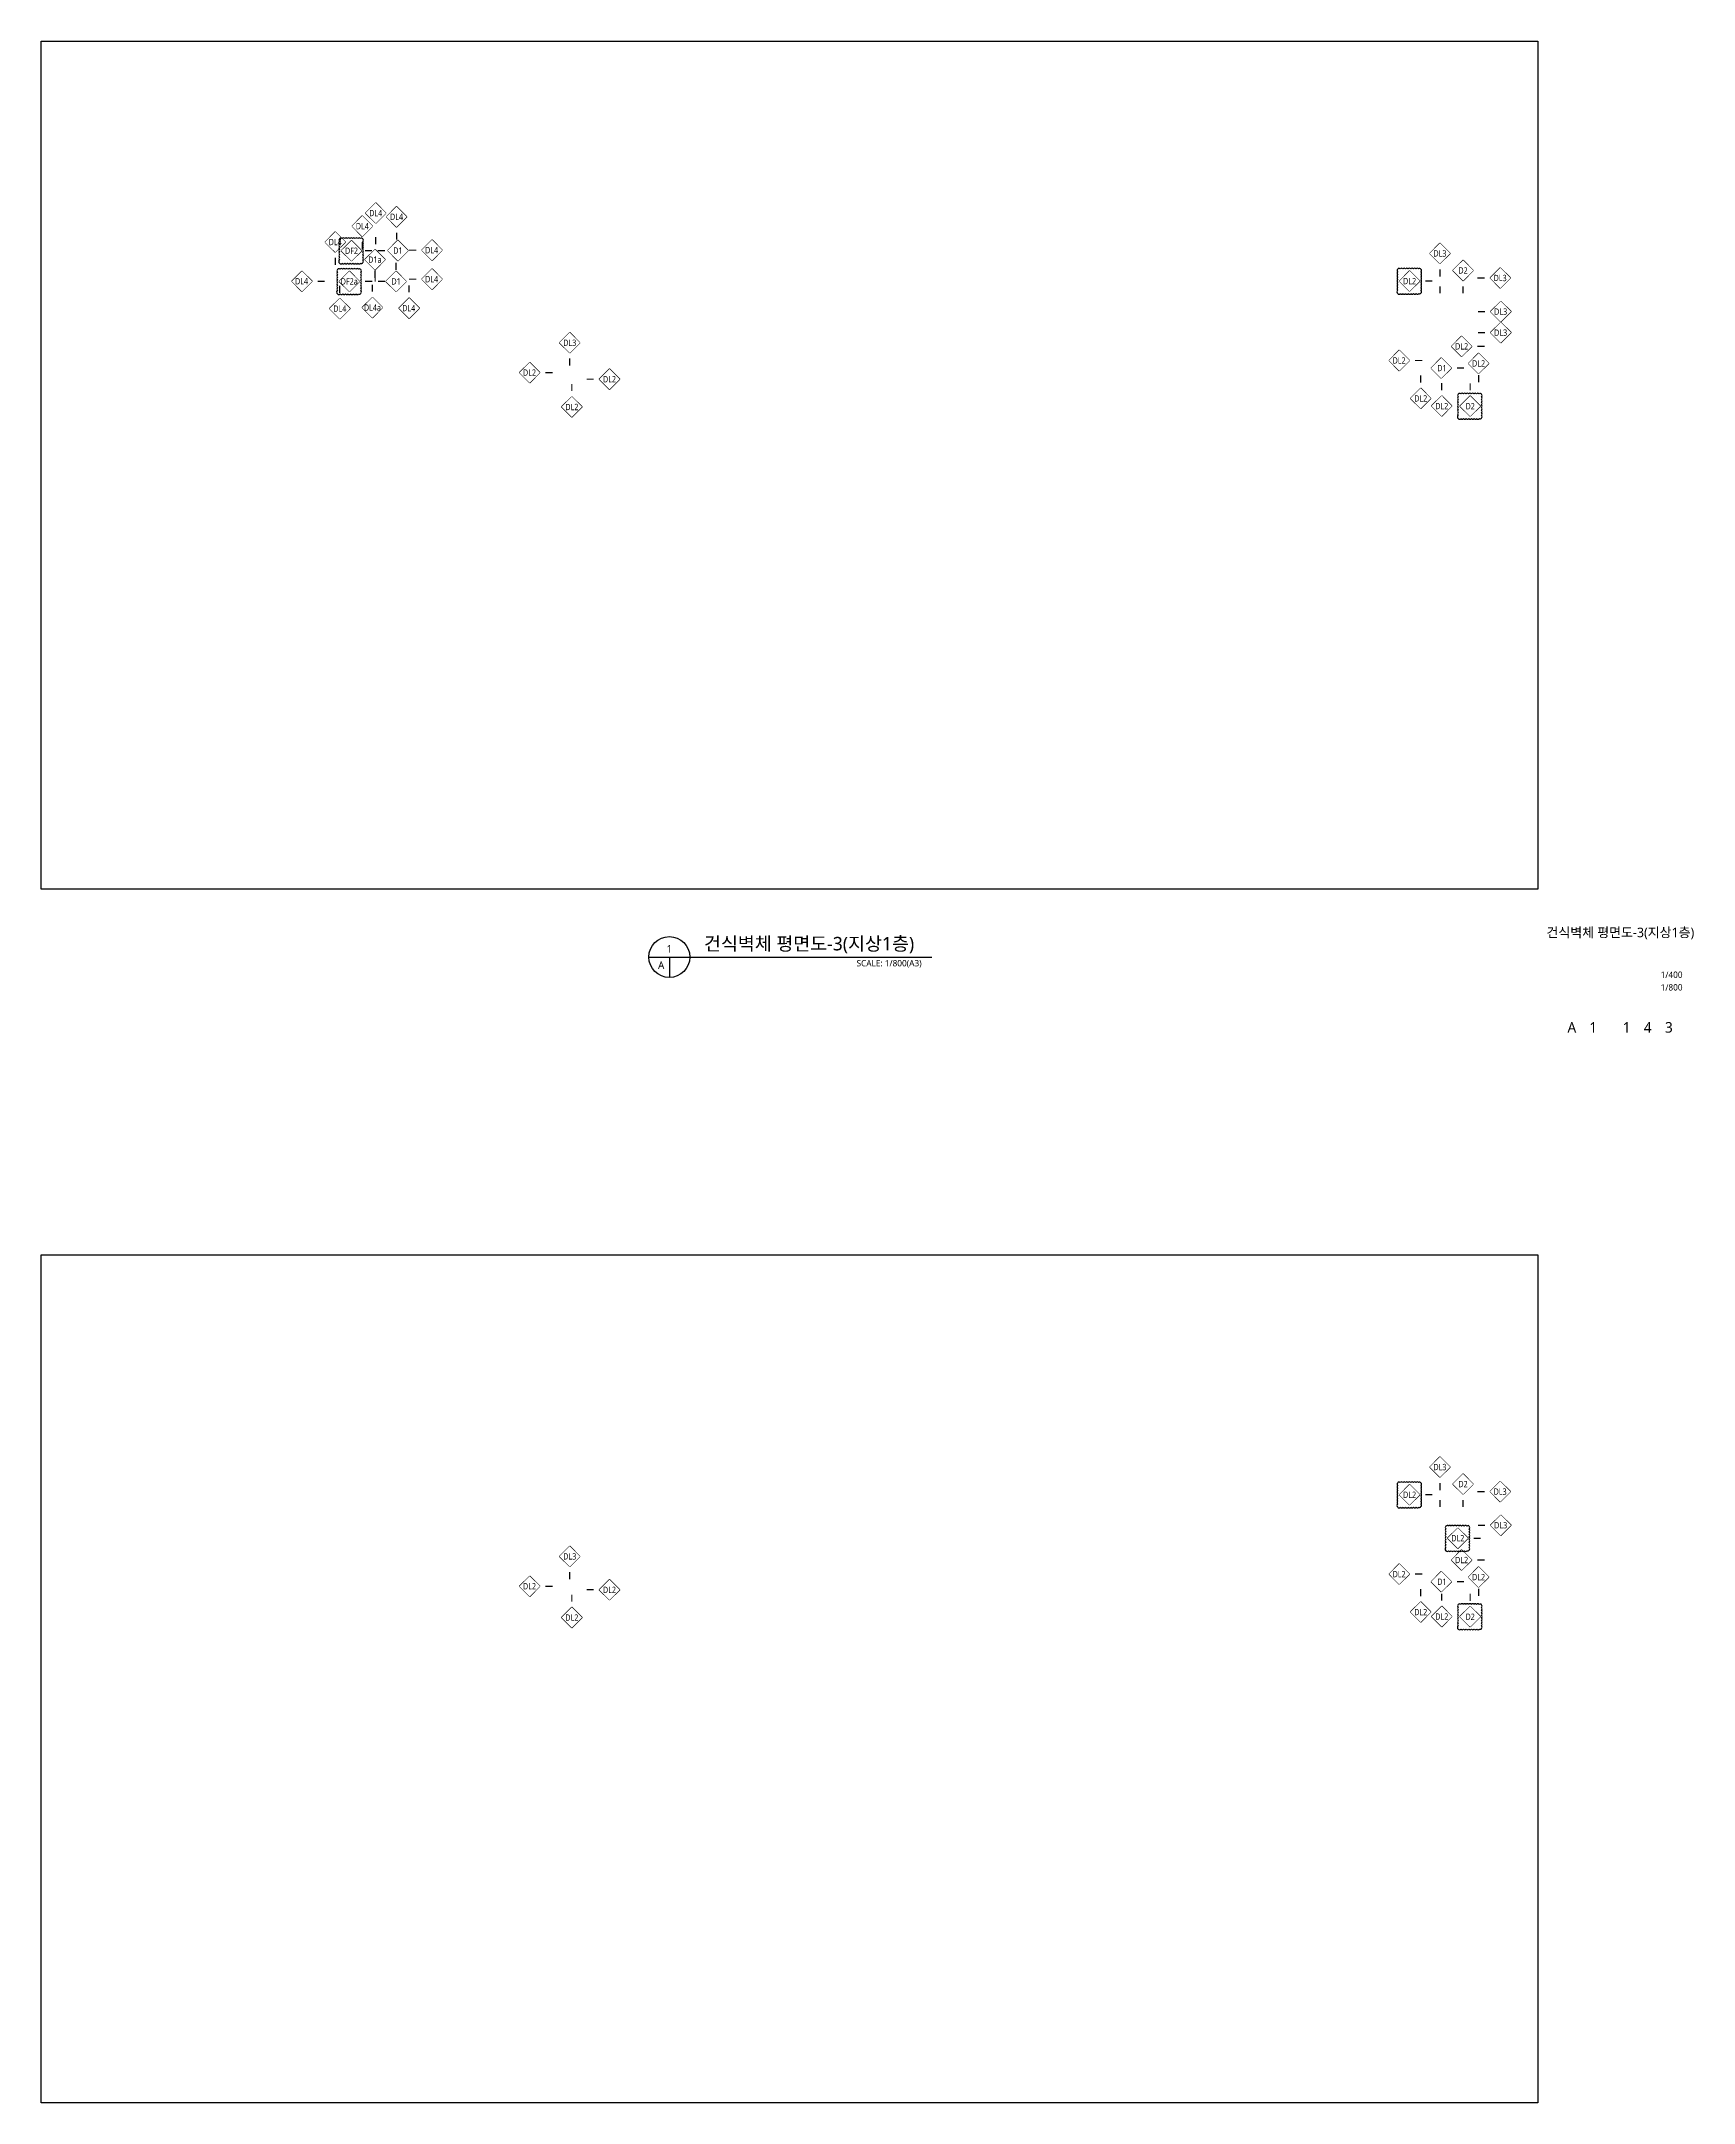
# Model space of a CAD drawing. Header units: millimetres. Extents: x 8000 to 321558, y 7472 to 1578084.
# Drawn here: x 8000 to 321558, y 725916 to 1117284 of the extents above; entities that cross this region are included whole.
import ezdxf
from ezdxf.enums import TextEntityAlignment as Align

# ---------------------------------------------------------------- set-up
doc = ezdxf.new("R2010")
doc.units = ezdxf.units.MM
doc.header["$LTSCALE"] = 1000
doc.header["$MEASUREMENT"] = 0
doc.layers.get('Defpoints').update_dxf_attribs({"color": 161, "linetype": 'CONTINUOUS'})
doc.layers.add('A-WAL-TAG', color=7, linetype='CONTINUOUS', lineweight=0)
for name, color, linetype in [('SYM', 7, 'CONTINUOUS'), ('TEXT', 3, 'CONTINUOUS'), ('TEXT-TITLE', 6, 'CONTINUOUS'), ('TEXT-기입', 6, 'CONTINUOUS')]:
    doc.layers.add(name, color=color, linetype=linetype)
doc.layers.add('수정20221020', color=161, linetype='CONTINUOUS', plot=False)
doc.styles.add('kcc건식벽체부호', font='malgun_0.ttf')
doc.styles.add('나눔바른고딕', font='NanumBarunGothic.ttf')

# ---------------------------------------------------------------- blocks, each defined once
blk = doc.blocks.new('케이씨씨부호')
at = {"layer": 'A-WAL-TAG'}
blk.add_lwpolyline([(9958, 15966), (10605, 16612), (11251, 15966), (10605, 15319), (9958, 15966)], dxfattribs=at)
blk.add_wipeout([(10605, 16612), (9958, 15966), (10605, 15319), (11251, 15966)]).dxf.layer = 'A-WAL-TAG'
at = {"layer": 'A-WAL-TAG', "color": 2, "style": 'kcc건식벽체부호', "width": 0.7}
blk.add_attdef('벽체종류', text='', height=400, dxfattribs=at).set_placement((10605, 15966), align=Align.MIDDLE_CENTER)

msp = doc.modelspace()

# ---------------------------------------------------------------- linework, layer by layer
at = {"layer": 'A-WAL-TAG'}
msp.add_line((71330, 1071684), (71330, 1073881), dxfattribs=at)
for points in [[(68923, 1080241, 0, 0, 0), (68923, 1079191, 240, 240, 0), (68923, 1077841, 240, 240, 0)], [(68804, 1077507, 0, 0, 0), (69435, 1077507, 240, 240, 0), (70785, 1077507, 240, 240, 0)], [(73740, 1077546, 0, 0, 0), (73199, 1077546, 240, 240, 0), (71849, 1077546, 240, 240, 0)], [(80207, 1077613, 0, 0, 0), (79157, 1077613, 240, 240, 0), (77807, 1077613, 240, 240, 0)], [(71330, 1074373, 0, 0, 0), (71330, 1073704, 240, 240, 0), (71330, 1072354, 240, 240, 0)], [(273399, 1072604, 0, 0, 0), (273399, 1070774, 240, 240, 0), (273399, 1069424, 240, 240, 0)], [(59405, 1071711, 0, 0, 0), (60455, 1071711, 240, 240, 0), (61805, 1071711, 240, 240, 0)], [(68411, 1071684, 0, 0, 0), (69461, 1071684, 240, 240, 0), (70811, 1071684, 240, 240, 0)], [(70840, 1068659, 0, 0, 0), (70840, 1069709, 240, 240, 0), (70840, 1071059, 240, 240, 0)], [(71330, 1071684, 0, 0, 0), (71875, 1071684, 240, 240, 0), (73225, 1071684, 240, 240, 0)], [(77802, 1068554, 0, 0, 0), (77802, 1069604, 240, 240, 0), (77802, 1070954, 240, 240, 0)], [(80207, 1072111, 0, 0, 0), (79157, 1072111, 240, 240, 0), (77807, 1072111, 240, 240, 0)], [(269580, 1071745, 0, 0, 0), (270630, 1071745, 240, 240, 0), (271980, 1071745, 240, 240, 0)], [(277788, 1071824, 0, 0, 0), (277788, 1070774, 240, 240, 0), (277788, 1069424, 240, 240, 0)], [(108280, 1058104, 0, 0, 0), (108280, 1057054, 240, 240, 0), (108280, 1055704, 240, 240, 0)], [(267630, 1056679, 0, 0, 0), (268680, 1056679, 240, 240, 0), (270030, 1056679, 240, 240, 0)], [(102623, 1054371, 0, 0, 0), (103673, 1054371, 240, 240, 0), (105023, 1054371, 240, 240, 0)], [(113880, 1053129, 0, 0, 0), (112830, 1053129, 240, 240, 0), (111480, 1053129, 240, 240, 0)], [(280730, 1054176, 0, 0, 0), (280730, 1053903, 240, 240, 0), (280730, 1052553, 240, 240, 0)], [(108680, 1049804, 0, 0, 0), (108680, 1050854, 240, 240, 0), (108680, 1052204, 240, 240, 0)], [(273743, 1049979, 0, 0, 0), (273743, 1051029, 240, 240, 0), (273743, 1052379, 240, 240, 0)], [(269580, 841345, 0, 0, 0), (270630, 841345, 240, 240, 0), (271980, 841345, 240, 240, 0)], [(273399, 842204, 0, 0, 0), (273399, 840374, 240, 240, 0), (273399, 839024, 240, 240, 0)], [(277788, 841424, 0, 0, 0), (277788, 840374, 240, 240, 0), (277788, 839024, 240, 240, 0)], [(283005, 835554, 0, 0, 0), (281955, 835554, 240, 240, 0), (280605, 835554, 240, 240, 0)], [(108280, 827704, 0, 0, 0), (108280, 826654, 240, 240, 0), (108280, 825304, 240, 240, 0)], [(267630, 826279, 0, 0, 0), (268680, 826279, 240, 240, 0), (270030, 826279, 240, 240, 0)], [(102623, 823971, 0, 0, 0), (103673, 823971, 240, 240, 0), (105023, 823971, 240, 240, 0)], [(108680, 819983, 0, 0, 0), (108680, 821033, 240, 240, 0), (108680, 822383, 240, 240, 0)], [(113880, 823308, 0, 0, 0), (112830, 823308, 240, 240, 0), (111480, 823308, 240, 240, 0)], [(273743, 820173, 0, 0, 0), (273743, 821223, 240, 240, 0), (273743, 822573, 240, 240, 0)], [(280730, 823776, 0, 0, 0), (280730, 823503, 240, 240, 0), (280730, 822153, 240, 240, 0)]]:
    msp.add_lwpolyline(points, format="xyseb", dxfattribs=at)
at = {"layer": 'Defpoints', "ltscale": 10000}
msp.add_lwpolyline([(8000, 886884), (292000, 886884), (292000, 725916), (8000, 725916)], close=True, dxfattribs=at)
at = {"layer": 'SYM'}
for p, q in [((123303, 943424), (176984, 943424)), ((127182, 943424), (127182, 939546))]:
    msp.add_line(p, q, dxfattribs=at)
msp.add_circle((127182, 943424), 3879, dxfattribs=at)

# ---------------------------------------------------------------- texts
at = {"layer": 'TEXT', "style": '나눔바른고딕'}
msp.add_text('건식벽체 평면도-3(지상1층)', height=2560, dxfattribs=at).set_placement((133759, 944687))
for s, p in [('1', (127182, 944976)), ('A', (125630, 941873))]:
    msp.add_text(s, height=1440, dxfattribs=at).set_placement(p, align=Align.MIDDLE)
msp.add_text('SCALE: 1/800(A3)', height=1200, dxfattribs=at).set_placement((175050, 942855), align=Align.TOP_RIGHT)
at = {"layer": 'TEXT-TITLE', "style": '나눔바른고딕'}
msp.add_text('건식벽체 평면도-3(지상1층)', height=1800, dxfattribs=at).set_placement((307631, 947196), align=Align.CENTER)
at = {"layer": 'TEXT-기입', "style": '나눔바른고딕'}
for s, p in [('1/400', (315281, 939112)), ('1/800', (315281, 936712))]:
    msp.add_text(s, height=1200, dxfattribs=at).set_placement(p, align=Align.BOTTOM_LEFT)
for s, p in [('A', (298431, 930072)), ('1', (302481, 930072)), ('1', (308831, 930072)), ('4', (312831, 930072)), ('3', (316831, 930072))]:
    msp.add_text(s, height=2000, dxfattribs=at).set_placement(p, align=Align.MIDDLE_CENTER)

# ---------------------------------------------------------------- next in the draw order: block references
at = {"layer": 'A-WAL-TAG'}
ref = msp.add_blockref('케이씨씨부호', (89280, 1023814), dxfattribs=dict(at, xscale=-3, yscale=3, zscale=3))
ref.add_attrib('벽체종류', 'DL4', dxfattribs={"color": 2, "height": 1200, "style": 'kcc건식벽체부호', "width": 0.7}).set_placement((57394, 1071711), align=Align.MIDDLE_CENTER)
ref = msp.add_blockref('케이씨씨부호', (98286, 1023788), dxfattribs=dict(at, xscale=-3, yscale=3, zscale=3))
ref.add_attrib('벽체종류', 'DF2a', dxfattribs={"color": 2, "height": 1200, "style": 'kcc건식벽체부호', "width": 0.7}).set_placement((66445, 1071684), align=Align.MIDDLE_CENTER)
ref = msp.add_blockref('케이씨씨부호', (113961, 1024214), dxfattribs=dict(at, xscale=-3, yscale=3, zscale=3))
ref.add_attrib('벽체종류', 'DL4', dxfattribs={"color": 2, "height": 1200, "style": 'kcc건식벽체부호', "width": 0.7}).set_placement((82075, 1072111), align=Align.MIDDLE_CENTER)
at = {"layer": 'A-WAL-TAG', "xscale": 3, "yscale": 3, "zscale": 3}
for p, values in [((245974, 1025867), {'벽체종류': 'D2'}), ((248916, 1008219), {'벽체종류': 'DL2'}), ((245974, 795467), {'벽체종류': 'D2'}), ((248916, 777819), {'벽체종류': 'DL2'})]:
    msp.add_blockref('케이씨씨부호', p, dxfattribs=at).add_auto_attribs(values)
at = {"layer": 'A-WAL-TAG'}
ref = msp.add_blockref('케이씨씨부호', (76466, 1107940), dxfattribs=dict(at, xscale=-3, yscale=3, zscale=3, rotation=180))
ref.add_attrib('벽체종류', 'DL3', dxfattribs={"color": 2, "height": 1200, "style": 'kcc건식벽체부호', "width": 0.7}).set_placement((108280, 1060044), align=Align.MIDDLE_CENTER)
ref = msp.add_blockref('케이씨씨부호', (297505, 1008782), dxfattribs=dict(at, xscale=-3, yscale=3, zscale=3))
ref.add_attrib('벽체종류', 'DL2', dxfattribs={"color": 2, "height": 1200, "style": 'kcc건식벽체부호', "width": 0.7}).set_placement((265654, 1056679), align=Align.MIDDLE_CENTER)
ref = msp.add_blockref('케이씨씨부호', (132497, 1006475), dxfattribs=dict(at, xscale=-3, yscale=3, zscale=3))
ref.add_attrib('벽체종류', 'DL2', dxfattribs={"color": 2, "height": 1200, "style": 'kcc건식벽체부호', "width": 0.7}).set_placement((100647, 1054371), align=Align.MIDDLE_CENTER)
ref = msp.add_blockref('케이씨씨부호', (76866, 1095761), dxfattribs=dict(at, xscale=-3, yscale=3, zscale=3, rotation=180))
ref.add_attrib('벽체종류', 'DL2', dxfattribs={"color": 2, "height": 1200, "style": 'kcc건식벽체부호', "width": 0.7}).set_placement((108680, 1047844), align=Align.MIDDLE_CENTER)
ref = msp.add_blockref('케이씨씨부호', (241929, 1095936), dxfattribs=dict(at, xscale=-3, yscale=3, zscale=3, rotation=180))
ref.add_attrib('벽체종류', 'DL2', dxfattribs={"color": 2, "height": 1200, "style": 'kcc건식벽체부호', "width": 0.7}).set_placement((273743, 1048019), align=Align.MIDDLE_CENTER)
ref = msp.add_blockref('케이씨씨부호', (316759, 787657), dxfattribs=dict(at, xscale=-3, yscale=3, zscale=3))
ref.add_attrib('벽체종류', 'DL3', dxfattribs={"color": 2, "height": 1200, "style": 'kcc건식벽체부호', "width": 0.7}).set_placement((284918, 835554), align=Align.MIDDLE_CENTER)
ref = msp.add_blockref('케이씨씨부호', (76466, 877540), dxfattribs=dict(at, xscale=-3, yscale=3, zscale=3, rotation=180))
ref.add_attrib('벽체종류', 'DL3', dxfattribs={"color": 2, "height": 1200, "style": 'kcc건식벽체부호', "width": 0.7}).set_placement((108280, 829644), align=Align.MIDDLE_CENTER)
ref = msp.add_blockref('케이씨씨부호', (132497, 776075), dxfattribs=dict(at, xscale=-3, yscale=3, zscale=3))
ref.add_attrib('벽체종류', 'DL2', dxfattribs={"color": 2, "height": 1200, "style": 'kcc건식벽체부호', "width": 0.7}).set_placement((100647, 823971), align=Align.MIDDLE_CENTER)
ref = msp.add_blockref('케이씨씨부호', (297505, 778382), dxfattribs=dict(at, xscale=-3, yscale=3, zscale=3))
ref.add_attrib('벽체종류', 'DL2', dxfattribs={"color": 2, "height": 1200, "style": 'kcc건식벽체부호', "width": 0.7}).set_placement((265654, 826279), align=Align.MIDDLE_CENTER)
ref = msp.add_blockref('케이씨씨부호', (84006, 871204), dxfattribs=dict(at, xscale=-3, yscale=3, zscale=3, rotation=180))
ref.add_attrib('벽체종류', 'DL2', dxfattribs={"color": 2, "height": 1200, "style": 'kcc건식벽체부호', "width": 0.7}).set_placement((115820, 823288), align=Align.MIDDLE_CENTER)
ref = msp.add_blockref('케이씨씨부호', (76866, 865940), dxfattribs=dict(at, xscale=-3, yscale=3, zscale=3, rotation=180))
ref.add_attrib('벽체종류', 'DL2', dxfattribs={"color": 2, "height": 1200, "style": 'kcc건식벽체부호', "width": 0.7}).set_placement((108680, 818023), align=Align.MIDDLE_CENTER)
ref = msp.add_blockref('케이씨씨부호', (241929, 866130), dxfattribs=dict(at, xscale=-3, yscale=3, zscale=3, rotation=180))
ref.add_attrib('벽체종류', 'DL2', dxfattribs={"color": 2, "height": 1200, "style": 'kcc건식벽체부호', "width": 0.7}).set_placement((273743, 818213), align=Align.MIDDLE_CENTER)

# ---------------------------------------------------------------- next in the draw order: linework, layer by layer
for points in [[(63783, 1077226, 0, 0, 0), (63783, 1076176, 240, 240, 0), (63783, 1074826, 240, 240, 0)], [(282905, 1072339, 0, 0, 0), (281855, 1072339, 240, 240, 0), (280505, 1072339, 240, 240, 0)], [(64648, 1068454, 0, 0, 0), (64648, 1069504, 240, 240, 0), (64648, 1070854, 240, 240, 0)], [(279455, 1059353, 0, 0, 0), (280505, 1059353, 240, 240, 0), (281855, 1059353, 240, 240, 0)], [(269752, 1051428, 0, 0, 0), (269752, 1052478, 240, 240, 0), (269752, 1053828, 240, 240, 0)], [(275590, 1055237, 0, 0, 0), (276640, 1055237, 240, 240, 0), (277990, 1055237, 240, 240, 0)], [(279133, 1049954, 0, 0, 0), (279133, 1051004, 240, 240, 0), (279133, 1052354, 240, 240, 0)], [(282905, 841939, 0, 0, 0), (281855, 841939, 240, 240, 0), (280505, 841939, 240, 240, 0)], [(278730, 833088, 0, 0, 0), (279780, 833088, 240, 240, 0), (281130, 833088, 240, 240, 0)], [(279455, 828953, 0, 0, 0), (280505, 828953, 240, 240, 0), (281855, 828953, 240, 240, 0)], [(269752, 821028, 0, 0, 0), (269752, 822078, 240, 240, 0), (269752, 823428, 240, 240, 0)], [(275590, 824837, 0, 0, 0), (276640, 824837, 240, 240, 0), (277990, 824837, 240, 240, 0)], [(279133, 820148, 0, 0, 0), (279133, 821198, 240, 240, 0), (279133, 822548, 240, 240, 0)]]:
    msp.add_lwpolyline(points, format="xyseb", dxfattribs=at)

# ---------------------------------------------------------------- next in the draw order: block references
ref = msp.add_blockref('케이씨씨부호', (113961, 1029717), dxfattribs=dict(at, xscale=-3, yscale=3, zscale=3))
ref.add_attrib('벽체종류', 'DL4', dxfattribs={"color": 2, "height": 1200, "style": 'kcc건식벽체부호', "width": 0.7}).set_placement((82075, 1077613), align=Align.MIDDLE_CENTER)
at = {"layer": 'A-WAL-TAG', "xscale": 3, "yscale": 3, "zscale": 3}
for p, values in [((241585, 1029105), {'벽체종류': 'DL3'}), ((39026, 1018823), {'벽체종류': 'DL4a'}), ((241585, 798705), {'벽체종류': 'DL3'})]:
    msp.add_blockref('케이씨씨부호', p, dxfattribs=at).add_auto_attribs(values)

# ---------------------------------------------------------------- next in the draw order: linework, layer by layer
at = {"layer": 'A-WAL-TAG'}
for points in [[(273399, 1075062, 0, 0, 0), (273399, 1073954, 240, 240, 0), (273399, 1072604, 240, 240, 0)], [(273399, 844662, 0, 0, 0), (273399, 843554, 240, 240, 0), (273399, 842204, 240, 240, 0)]]:
    msp.add_lwpolyline(points, format="xyseb", dxfattribs=at)

# ---------------------------------------------------------------- next in the draw order: block references
ref = msp.add_blockref('케이씨씨부호', (31969, 1127062), dxfattribs=dict(at, xscale=-3, yscale=3, zscale=3, rotation=180))
ref.add_attrib('벽체종류', 'DL4', dxfattribs={"color": 2, "height": 1200, "style": 'kcc건식벽체부호', "width": 0.7}).set_placement((63783, 1079165), align=Align.MIDDLE_CENTER)
ref = msp.add_blockref('케이씨씨부호', (316659, 1024442), dxfattribs=dict(at, xscale=-3, yscale=3, zscale=3))
ref.add_attrib('벽체종류', 'DL3', dxfattribs={"color": 2, "height": 1200, "style": 'kcc건식벽체부호', "width": 0.7}).set_placement((284818, 1072339), align=Align.MIDDLE_CENTER)
at = {"layer": 'A-WAL-TAG', "xscale": 3, "yscale": 3, "zscale": 3}
for p, values in [((32834, 1018618), {'벽체종류': 'DL4'}), ((235827, 793448), {'벽체종류': 'DL2'})]:
    msp.add_blockref('케이씨씨부호', p, dxfattribs=at).add_auto_attribs(values)
at = {"layer": 'A-WAL-TAG'}
ref = msp.add_blockref('케이씨씨부호', (237938, 1097385), dxfattribs=dict(at, xscale=-3, yscale=3, zscale=3, rotation=180))
ref.add_attrib('벽체종류', 'DL2', dxfattribs={"color": 2, "height": 1200, "style": 'kcc건식벽체부호', "width": 0.7}).set_placement((269752, 1049469), align=Align.MIDDLE_CENTER)
ref = msp.add_blockref('케이씨씨부호', (247319, 1095911), dxfattribs=dict(at, xscale=-3, yscale=3, zscale=3, rotation=180))
ref.add_attrib('벽체종류', 'D2', dxfattribs={"color": 2, "height": 1200, "style": 'kcc건식벽체부호', "width": 0.7}).set_placement((279133, 1047988), align=Align.MIDDLE_CENTER)
ref = msp.add_blockref('케이씨씨부호', (316659, 794042), dxfattribs=dict(at, xscale=-3, yscale=3, zscale=3))
ref.add_attrib('벽체종류', 'DL3', dxfattribs={"color": 2, "height": 1200, "style": 'kcc건식벽체부호', "width": 0.7}).set_placement((284818, 841939), align=Align.MIDDLE_CENTER)
ref = msp.add_blockref('케이씨씨부호', (237938, 866985), dxfattribs=dict(at, xscale=-3, yscale=3, zscale=3, rotation=180))
ref.add_attrib('벽체종류', 'DL2', dxfattribs={"color": 2, "height": 1200, "style": 'kcc건식벽체부호', "width": 0.7}).set_placement((269752, 819069), align=Align.MIDDLE_CENTER)
ref = msp.add_blockref('케이씨씨부호', (247319, 866105), dxfattribs=dict(at, xscale=-3, yscale=3, zscale=3, rotation=180))
ref.add_attrib('벽체종류', 'D2', dxfattribs={"color": 2, "height": 1200, "style": 'kcc건식벽체부호', "width": 0.7}).set_placement((279133, 818182), align=Align.MIDDLE_CENTER)

# ---------------------------------------------------------------- next in the draw order: linework, layer by layer
at = {"layer": '수정20221020'}
for points in [[(276882, 1045650, 0.5205671), (277382, 1045650, 0.5205671), (277882, 1045650, 0.5205671), (278382, 1045650, 0.5205671), (278882, 1045650, 0.5205671), (279382, 1045650, 0.5205671), (279882, 1045650, 0.5205671), (280382, 1045650, 0.5205671), (280882, 1045650, 0.5205671), (281274, 1045757, 0.5205671), (281274, 1046257, 0.5205671), (281274, 1046757, 0.5205671), (281274, 1047257, 0.5205671), (281274, 1047757, 0.5205671), (281274, 1048257, 0.5205671), (281274, 1048757, 0.5205671), (281274, 1049257, 0.5205671), (281274, 1049757, 0.5205671), (281274, 1050257, 0.5205671), (280844, 1050327, 0.5205671), (280344, 1050327, 0.5205671), (279844, 1050327, 0.5205671), (279344, 1050327, 0.5205671), (278844, 1050327, 0.5205671), (278344, 1050327, 0.5205671), (277844, 1050327, 0.5205671), (277344, 1050327, 0.5205671), (276882, 1050289, 0.5205671), (276882, 1049789, 0.5205671), (276882, 1049289, 0.5205671), (276882, 1048789, 0.5205671), (276882, 1048289, 0.5205671), (276882, 1047789, 0.5205671), (276882, 1047289, 0.5205671), (276882, 1046789, 0.5205671), (276882, 1046289, 0.5205671)], [(265390, 838980, 0.5205671), (265890, 838980, 0.5205671), (266390, 838980, 0.5205671), (266890, 838980, 0.5205671), (267390, 838980, 0.5205671), (267890, 838980, 0.5205671), (268390, 838980, 0.5205671), (268890, 838980, 0.5205671), (269390, 838980, 0.5205671), (269782, 839087, 0.5205671), (269782, 839587, 0.5205671), (269782, 840087, 0.5205671), (269782, 840587, 0.5205671), (269782, 841087, 0.5205671), (269782, 841587, 0.5205671), (269782, 842087, 0.5205671), (269782, 842587, 0.5205671), (269782, 843087, 0.5205671), (269782, 843587, 0.5205671), (269352, 843657, 0.5205671), (268852, 843657, 0.5205671), (268352, 843657, 0.5205671), (267852, 843657, 0.5205671), (267352, 843657, 0.5205671), (266852, 843657, 0.5205671), (266352, 843657, 0.5205671), (265852, 843657, 0.5205671), (265390, 843620, 0.5205671), (265390, 843120, 0.5205671), (265390, 842620, 0.5205671), (265390, 842120, 0.5205671), (265390, 841620, 0.5205671), (265390, 841120, 0.5205671), (265390, 840620, 0.5205671), (265390, 840120, 0.5205671), (265390, 839620, 0.5205671)], [(276882, 815844, 0.5205671), (277382, 815844, 0.5205671), (277882, 815844, 0.5205671), (278382, 815844, 0.5205671), (278882, 815844, 0.5205671), (279382, 815844, 0.5205671), (279882, 815844, 0.5205671), (280382, 815844, 0.5205671), (280882, 815844, 0.5205671), (281274, 815951, 0.5205671), (281274, 816451, 0.5205671), (281274, 816951, 0.5205671), (281274, 817451, 0.5205671), (281274, 817951, 0.5205671), (281274, 818451, 0.5205671), (281274, 818951, 0.5205671), (281274, 819451, 0.5205671), (281274, 819951, 0.5205671), (281274, 820451, 0.5205671), (280844, 820521, 0.5205671), (280344, 820521, 0.5205671), (279844, 820521, 0.5205671), (279344, 820521, 0.5205671), (278844, 820521, 0.5205671), (278344, 820521, 0.5205671), (277844, 820521, 0.5205671), (277344, 820521, 0.5205671), (276882, 820483, 0.5205671), (276882, 819983, 0.5205671), (276882, 819483, 0.5205671), (276882, 818983, 0.5205671), (276882, 818483, 0.5205671), (276882, 817983, 0.5205671), (276882, 817483, 0.5205671), (276882, 816983, 0.5205671), (276882, 816483, 0.5205671)]]:
    msp.add_lwpolyline(points, format="xyb", close=True, dxfattribs=at)

# ---------------------------------------------------------------- next in the draw order: block references
at = {"layer": 'A-WAL-TAG'}
ref = msp.add_blockref('케이씨씨부호', (37109, 1130076), dxfattribs=dict(at, xscale=-3, yscale=3, zscale=3, rotation=180))
ref.add_attrib('벽체종류', 'DL4', dxfattribs={"color": 2, "height": 1200, "style": 'kcc건식벽체부호', "width": 0.7}).set_placement((68923, 1082180), align=Align.MIDDLE_CENTER)
ref = msp.add_blockref('케이씨씨부호', (305464, 1007341), dxfattribs=dict(at, xscale=-3, yscale=3, zscale=3))
ref.add_attrib('벽체종류', 'D1', dxfattribs={"color": 2, "height": 1200, "style": 'kcc건식벽체부호', "width": 0.7}).set_placement((273775, 1055237), align=Align.MIDDLE_CENTER)
ref = msp.add_blockref('케이씨씨부호', (305464, 776941), dxfattribs=dict(at, xscale=-3, yscale=3, zscale=3))
ref.add_attrib('벽체종류', 'D1', dxfattribs={"color": 2, "height": 1200, "style": 'kcc건식벽체부호', "width": 0.7}).set_placement((273775, 824837), align=Align.MIDDLE_CENTER)

# ---------------------------------------------------------------- next in the draw order: linework, layer by layer
msp.add_lwpolyline([(71464, 1082719, 0, 0, 0), (71464, 1080105, 240, 240, 0), (71464, 1078755, 240, 240, 0)], format="xyseb", dxfattribs=at)

# ---------------------------------------------------------------- next in the draw order: block references
at = {"layer": 'A-WAL-TAG', "xscale": 3, "yscale": 3, "zscale": 3}
for p in [(245701, 1011457), (245701, 781057)]:
    msp.add_blockref('케이씨씨부호', p, dxfattribs=at).add_auto_attribs({'벽체종류': 'DL2'})

# ---------------------------------------------------------------- next in the draw order: linework, layer by layer
at = {"layer": 'A-WAL-TAG'}
msp.add_lwpolyline([(283005, 1061959, 0, 0, 0), (281955, 1061959, 240, 240, 0), (280605, 1061959, 240, 240, 0)], format="xyseb", dxfattribs=at)

# ---------------------------------------------------------------- next in the draw order: block references
ref = msp.add_blockref('케이씨씨부호', (39650, 1132555), dxfattribs=dict(at, xscale=-3, yscale=3, zscale=3, rotation=180))
ref.add_attrib('벽체종류', 'DL4', dxfattribs={"color": 2, "height": 1200, "style": 'kcc건식벽체부호', "width": 0.7}).set_placement((71464, 1084659), align=Align.MIDDLE_CENTER)
at = {"layer": 'A-WAL-TAG', "xscale": 3, "yscale": 3, "zscale": 3}
msp.add_blockref('케이씨씨부호', (244976, 785192), dxfattribs=at).add_auto_attribs({'벽체종류': 'DL2'})

# ---------------------------------------------------------------- next in the draw order: linework, layer by layer
at = {"layer": 'A-WAL-TAG'}
msp.add_lwpolyline([(75419, 1082015, 0, 0, 0), (75419, 1080965, 240, 240, 0), (75419, 1079615, 240, 240, 0)], format="xyseb", dxfattribs=at)
at = {"layer": '수정20221020'}
msp.add_lwpolyline([(274539, 830724, 0.5205671), (275039, 830724, 0.5205671), (275539, 830724, 0.5205671), (276039, 830724, 0.5205671), (276539, 830724, 0.5205671), (277039, 830724, 0.5205671), (277539, 830724, 0.5205671), (278039, 830724, 0.5205671), (278539, 830724, 0.5205671), (278932, 830831, 0.5205671), (278932, 831331, 0.5205671), (278932, 831831, 0.5205671), (278932, 832331, 0.5205671), (278932, 832831, 0.5205671), (278932, 833331, 0.5205671), (278932, 833831, 0.5205671), (278932, 834331, 0.5205671), (278932, 834831, 0.5205671), (278932, 835331, 0.5205671), (278502, 835401, 0.5205671), (278002, 835401, 0.5205671), (277502, 835401, 0.5205671), (277002, 835401, 0.5205671), (276502, 835401, 0.5205671), (276002, 835401, 0.5205671), (275502, 835401, 0.5205671), (275002, 835401, 0.5205671), (274539, 835364, 0.5205671), (274539, 834864, 0.5205671), (274539, 834364, 0.5205671), (274539, 833864, 0.5205671), (274539, 833364, 0.5205671), (274539, 832864, 0.5205671), (274539, 832364, 0.5205671), (274539, 831864, 0.5205671), (274539, 831364, 0.5205671)], format="xyb", close=True, dxfattribs=at)

# ---------------------------------------------------------------- next in the draw order: block references
at = {"layer": 'A-WAL-TAG'}
ref = msp.add_blockref('케이씨씨부호', (316759, 1014063), dxfattribs=dict(at, xscale=-3, yscale=3, zscale=3))
ref.add_attrib('벽체종류', 'DL3', dxfattribs={"color": 2, "height": 1200, "style": 'kcc건식벽체부호', "width": 0.7}).set_placement((284918, 1061959), align=Align.MIDDLE_CENTER)

# ---------------------------------------------------------------- next in the draw order: linework, layer by layer
msp.add_lwpolyline([(283005, 1065954, 0, 0, 0), (281955, 1065954, 240, 240, 0), (280605, 1065954, 240, 240, 0)], format="xyseb", dxfattribs=at)

# ---------------------------------------------------------------- next in the draw order: block references
ref = msp.add_blockref('케이씨씨부호', (43605, 1131851), dxfattribs=dict(at, xscale=-3, yscale=3, zscale=3, rotation=180))
ref.add_attrib('벽체종류', 'DL4', dxfattribs={"color": 2, "height": 1200, "style": 'kcc건식벽체부호', "width": 0.7}).set_placement((75419, 1083955), align=Align.MIDDLE_CENTER)
at = {"layer": 'A-WAL-TAG', "xscale": 3, "yscale": 3, "zscale": 3}
msp.add_blockref('케이씨씨부호', (43865, 1029650), dxfattribs=at).add_auto_attribs({'벽체종류': 'D1'})

# ---------------------------------------------------------------- next in the draw order: linework, layer by layer
at = {"layer": 'A-WAL-TAG'}
msp.add_lwpolyline([(75332, 1073511, 0, 0, 0), (75332, 1073877, 240, 240, 0), (75332, 1075227, 240, 240, 0)], format="xyseb", dxfattribs=at)

# ---------------------------------------------------------------- next in the draw order: block references
ref = msp.add_blockref('케이씨씨부호', (316759, 1018057), dxfattribs=dict(at, xscale=-3, yscale=3, zscale=3))
ref.add_attrib('벽체종류', 'DL3', dxfattribs={"color": 2, "height": 1200, "style": 'kcc건식벽체부호', "width": 0.7}).set_placement((284918, 1065954), align=Align.MIDDLE_CENTER)

# ---------------------------------------------------------------- next in the draw order: block references
at = {"layer": 'A-WAL-TAG', "xscale": 3, "yscale": 3, "zscale": 3}
msp.add_blockref('케이씨씨부호', (43518, 1023788), dxfattribs=at).add_auto_attribs({'벽체종류': 'D1'})

# ---------------------------------------------------------------- next in the draw order: linework, layer by layer
at = {"layer": 'Defpoints', "ltscale": 10000}
msp.add_lwpolyline([(8000, 1117284), (292000, 1117284), (292000, 956316), (8000, 956316)], close=True, dxfattribs=at)

# ---------------------------------------------------------------- next in the draw order: block references
at = {"layer": 'A-WAL-TAG', "xscale": 3, "yscale": 3, "zscale": 3}
for p, values in [((35050, 1029611), {'벽체종류': 'DF2'}), ((235827, 1023848), {'벽체종류': 'DL2'})]:
    msp.add_blockref('케이씨씨부호', p, dxfattribs=at).add_auto_attribs(values)
at = {"layer": 'A-WAL-TAG'}
ref = msp.add_blockref('케이씨씨부호', (109616, 1018718), dxfattribs=dict(at, xscale=-3, yscale=3, zscale=3))
ref.add_attrib('벽체종류', 'DL4', dxfattribs={"color": 2, "height": 1200, "style": 'kcc건식벽체부호', "width": 0.7}).set_placement((77730, 1066614), align=Align.MIDDLE_CENTER)
ref = msp.add_blockref('케이씨씨부호', (84006, 1101025), dxfattribs=dict(at, xscale=-3, yscale=3, zscale=3, rotation=180))
ref.add_attrib('벽체종류', 'DL2', dxfattribs={"color": 2, "height": 1200, "style": 'kcc건식벽체부호', "width": 0.7}).set_placement((115820, 1053109), align=Align.MIDDLE_CENTER)

# ---------------------------------------------------------------- next in the draw order: linework, layer by layer
at = {"layer": '수정20221020'}
msp.add_lwpolyline([(265390, 1069380, 0.5205671), (265890, 1069380, 0.5205671), (266390, 1069380, 0.5205671), (266890, 1069380, 0.5205671), (267390, 1069380, 0.5205671), (267890, 1069380, 0.5205671), (268390, 1069380, 0.5205671), (268890, 1069380, 0.5205671), (269390, 1069380, 0.5205671), (269782, 1069487, 0.5205671), (269782, 1069987, 0.5205671), (269782, 1070487, 0.5205671), (269782, 1070987, 0.5205671), (269782, 1071487, 0.5205671), (269782, 1071987, 0.5205671), (269782, 1072487, 0.5205671), (269782, 1072987, 0.5205671), (269782, 1073487, 0.5205671), (269782, 1073987, 0.5205671), (269352, 1074057, 0.5205671), (268852, 1074057, 0.5205671), (268352, 1074057, 0.5205671), (267852, 1074057, 0.5205671), (267352, 1074057, 0.5205671), (266852, 1074057, 0.5205671), (266352, 1074057, 0.5205671), (265852, 1074057, 0.5205671), (265390, 1074020, 0.5205671), (265390, 1073520, 0.5205671), (265390, 1073020, 0.5205671), (265390, 1072520, 0.5205671), (265390, 1072020, 0.5205671), (265390, 1071520, 0.5205671), (265390, 1071020, 0.5205671), (265390, 1070520, 0.5205671), (265390, 1070020, 0.5205671)], format="xyb", close=True, dxfattribs=at)

# ---------------------------------------------------------------- next in the draw order: block references
at = {"layer": 'A-WAL-TAG'}
ref = msp.add_blockref('케이씨씨부호', (103144, 1027924), dxfattribs=dict(at, xscale=-3, yscale=3, zscale=3))
ref.add_attrib('벽체종류', 'D1a', dxfattribs={"color": 2, "height": 1200, "style": 'kcc건식벽체부호', "width": 0.7}).set_placement((71303, 1075820), align=Align.MIDDLE_CENTER)

# ---------------------------------------------------------------- next in the draw order: linework, layer by layer
at = {"layer": '수정20221020'}
for points in [[(64613, 1075143, 0.5205671), (65113, 1075143, 0.5205671), (65613, 1075143, 0.5205671), (66113, 1075143, 0.5205671), (66613, 1075143, 0.5205671), (67113, 1075143, 0.5205671), (67613, 1075143, 0.5205671), (68113, 1075143, 0.5205671), (68613, 1075143, 0.5205671), (69006, 1075250, 0.5205671), (69006, 1075750, 0.5205671), (69006, 1076250, 0.5205671), (69006, 1076750, 0.5205671), (69006, 1077250, 0.5205671), (69006, 1077750, 0.5205671), (69006, 1078250, 0.5205671), (69006, 1078750, 0.5205671), (69006, 1079250, 0.5205671), (69006, 1079750, 0.5205671), (68576, 1079820, 0.5205671), (68076, 1079820, 0.5205671), (67576, 1079820, 0.5205671), (67076, 1079820, 0.5205671), (66576, 1079820, 0.5205671), (66076, 1079820, 0.5205671), (65576, 1079820, 0.5205671), (65076, 1079820, 0.5205671), (64613, 1079783, 0.5205671), (64613, 1079283, 0.5205671), (64613, 1078783, 0.5205671), (64613, 1078283, 0.5205671), (64613, 1077783, 0.5205671), (64613, 1077283, 0.5205671), (64613, 1076783, 0.5205671), (64613, 1076283, 0.5205671), (64613, 1075783, 0.5205671)], [(64221, 1069320, 0.5205671), (64721, 1069320, 0.5205671), (65221, 1069320, 0.5205671), (65721, 1069320, 0.5205671), (66221, 1069320, 0.5205671), (66721, 1069320, 0.5205671), (67221, 1069320, 0.5205671), (67721, 1069320, 0.5205671), (68221, 1069320, 0.5205671), (68613, 1069427, 0.5205671), (68613, 1069927, 0.5205671), (68613, 1070427, 0.5205671), (68613, 1070927, 0.5205671), (68613, 1071427, 0.5205671), (68613, 1071927, 0.5205671), (68613, 1072427, 0.5205671), (68613, 1072927, 0.5205671), (68613, 1073427, 0.5205671), (68613, 1073927, 0.5205671), (68183, 1073997, 0.5205671), (67683, 1073997, 0.5205671), (67183, 1073997, 0.5205671), (66683, 1073997, 0.5205671), (66183, 1073997, 0.5205671), (65683, 1073997, 0.5205671), (65183, 1073997, 0.5205671), (64683, 1073997, 0.5205671), (64221, 1073960, 0.5205671), (64221, 1073460, 0.5205671), (64221, 1072960, 0.5205671), (64221, 1072460, 0.5205671), (64221, 1071960, 0.5205671), (64221, 1071460, 0.5205671), (64221, 1070960, 0.5205671), (64221, 1070460, 0.5205671), (64221, 1069960, 0.5205671)]]:
    msp.add_lwpolyline(points, format="xyb", close=True, dxfattribs=at)

doc.saveas('drawing.dxf')
